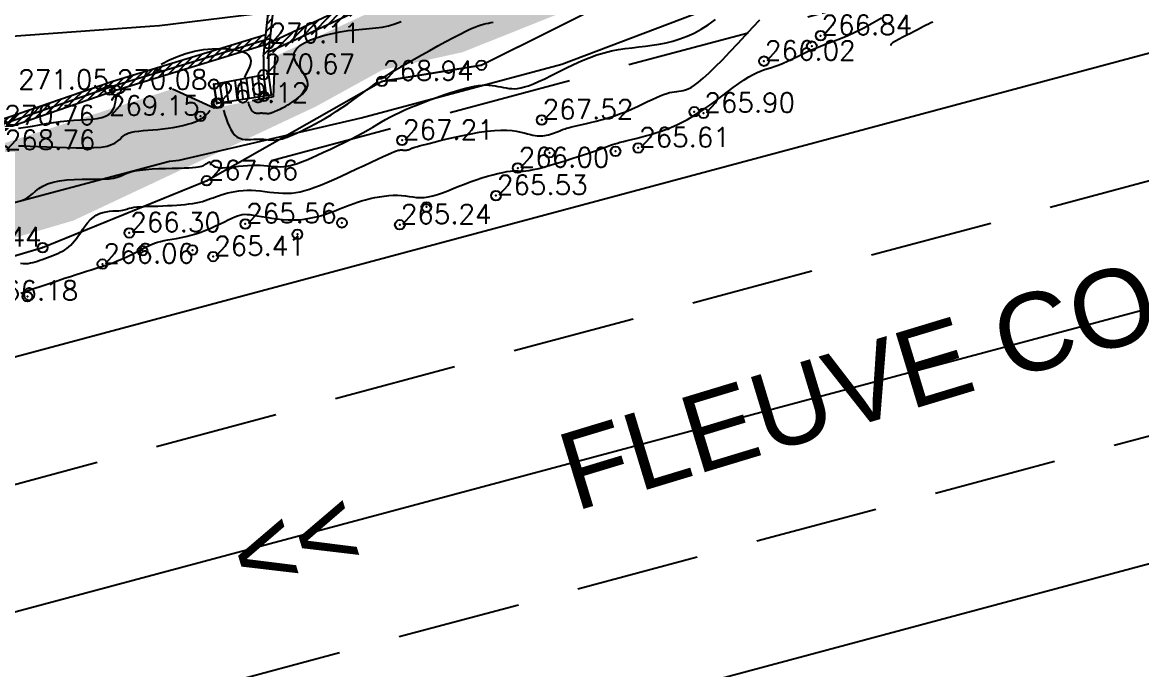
# Model space of a CAD drawing. Header units: millimetres. Extents: x 524954 to 526204, y 9523489 to 9524010.
# Drawn here: x 525711.5 to 525769.1, y 9523581.4 to 9523614.8 of the extents above; entities that cross this region are included whole.
import ezdxf
from ezdxf.enums import TextEntityAlignment as Align

# ---------------------------------------------------------------- set-up
doc = ezdxf.new("R2010")
doc.units = ezdxf.units.MM
doc.header["$PDMODE"] = 32
doc.header["$PDSIZE"] = 0.5
doc.linetypes.add('ACAD_ISO12W100', pattern=[21, 12, -3, 0, -3, 0, -3])
doc.linetypes.add('CACHE2', pattern=[4.7625, 3.175, -1.5875])
for name, color, linetype in [('Bord Fleuve', 4, 'ACAD_ISO12W100'), ('Caniveau', 5, 'CACHE2'), ('Cloture', 7, 'Continuous'), ('CN_01_00', 3, 'Continuous'), ('CN_02_00', 4, 'Continuous'), ('CN_05_00', 6, 'Continuous'), ('CN_10_00', 1, 'Continuous'), ('Haut_Talus', 30, 'Continuous'), ('Murs', 1, 'Continuous'), ('PLUME_4', 3, 'Continuous'), ('PLUME_6', 2, 'Continuous'), ('TopoAlt', 3, 'Continuous'), ('TOPOJIS', 7, 'Continuous'), ('Toponomie', 7, 'CACHE2')]:
    doc.layers.add(name, color=color, linetype=linetype)
doc.styles.add('Simplex 1.0', font='Simplex.shx', dxfattribs={"width": 0.99, "height": 1})
doc.styles.get("Standard").update_dxf_attribs({"font": 'arial.ttf'})
pattern_1 = [(45, (0, 0), (-0.1767766952966, 0.1767766952966), [])]

# ---------------------------------------------------------------- blocks, each defined once
blk = doc.blocks.new('TCPOINT M')
at = {"color": 0}
blk.add_point((0, 0), dxfattribs=at)
at = {"layer": 'TopoAlt', "style": 'Simplex 1.0', "width": 0.99}
blk.add_attdef('ALT', (0.15, 0.15), '', height=1, dxfattribs=at)

msp = doc.modelspace()

# ---------------------------------------------------------------- hatches: boundary and pattern name
at = {"layer": 'Bord Fleuve', "ltscale": 0.5}
h = msp.add_hatch(dxfattribs=at)
h.set_pattern_fill('ANSI33', color=256, scale=2, angle=330, style=0)
h.paths.add_polyline_path([(526101.715, 9523771.778), (526101.498, 9523728.689), (526067.042, 9523702.1), (526048.223, 9523678.528), (526031.816, 9523676.184), (526027.837, 9523671.249), (526016.46, 9523661.911), (526012.684, 9523655.259), (526010.342, 9523652.337), (526009.349, 9523649.826), (526002.836, 9523644.901), (526001.359, 9523638.704), (525998.552, 9523634.868), (525992.641, 9523630.59), (525971.373, 9523621.771), (525946.333, 9523622.282), (525936.503, 9523619.892), (525930.695, 9523617.923), (525919.699, 9523615.395), (525895.841, 9523612.948), (525885.599, 9523613.628), (525875.196, 9523613.421), (525867.372, 9523614.558), (525859.164, 9523613.749), (525850.68, 9523611.584), (525842.877, 9523609.413), (525834.137, 9523605.724), (525821.783, 9523602.11), (525815.903, 9523600.185), (525796.184, 9523594.113), (525774.026, 9523585.199), (525767.099, 9523581.761), (525763.989, 9523580.32), (525760.33, 9523578.539), (525748.039, 9523572.413), (525744.059, 9523571.766), (525739.195, 9523569.005), (525726.381, 9523563.785), (525719.788, 9523561.814), (525707.248, 9523554.536), (525700.147, 9523552.212), (525692.212, 9523549.16), (525674.921, 9523545.702), (525662.522, 9523542.332), (525644.942, 9523541.016), (525635.899, 9523540.053), (525621.612, 9523536.522), (525609.298, 9523533.789), (525593.484, 9523529.477), (525590.482, 9523529.837), (525587.338, 9523528.188), (525575.413, 9523524.864), (525573.541, 9523524.376), (525537.559, 9523507.804), (525536.053, 9523507.312), (525509.961, 9523500.658), (525472.702, 9523501.018), (525453.195, 9523495.13), (525425.264, 9523493.316), (525409.725, 9523500.229), (525383.624, 9523517.145), (525374.857, 9523528.592), (525397.503, 9523550.219), (525408.728, 9523544.096), (525423.511, 9523536.311), (525445.736, 9523537.578), (525453.966, 9523539.782), (525464.454, 9523546.087), (525473.153, 9523547.827), (525482.046, 9523548.599), (525491.438, 9523548.246), (525499.251, 9523546.152), (525510.455, 9523545.914), (525524.182, 9523548.573), (525533.752, 9523550.446), (525539.312, 9523550.42), (525543.959, 9523554.529), (525548.966, 9523556.567), (525556.157, 9523559.482), (525565.701, 9523562.659), (525575.687, 9523565.927), (525586.045, 9523569.089), (525592.726, 9523570.833), (525599.232, 9523573.013), (525615.849, 9523577.326), (525625.16, 9523582.583), (525628.685, 9523586.517), (525632.523, 9523586.625), (525648.079, 9523583.088), (525655.429, 9523583.638), (525665.347, 9523586.334), (525670.505, 9523587.365), (525674.974, 9523592.31), (525681.363, 9523595.427), (525690.374, 9523596.897), (525696.726, 9523596.667), (525703.112, 9523600.372), (525712.502, 9523603.181), (525720.951, 9523606.622), (525729.973, 9523611.744), (525735.094, 9523612.577), (525741.896, 9523615.967), (525746.088, 9523618.007), (525749.05, 9523619.379), (525756.94, 9523623.296), (525766.831, 9523627.898), (525804.249, 9523638.101), (525817.576, 9523642.025), (525828.432, 9523644.919), (525839.805, 9523649.896), (525846.166, 9523651.166), (525855.839, 9523655.822), (525867.776, 9523655.711), (525877.503, 9523655.632), (525886.144, 9523654.198), (525894.786, 9523653.829), (525911.157, 9523655.506), (525918.652, 9523656.801), (525925.004, 9523658.249), (525933.183, 9523660.832), (525939.613, 9523663.374), (525944.509, 9523665.893), (525950.393, 9523669.022), (525957.623, 9523672.73), (525962.986, 9523676.276), (525970.165, 9523679.965), (525973.599, 9523682.924), (525976.261, 9523684.646), (525980.145, 9523686.246), (525987.591, 9523689.162), (525991.967, 9523692.966), (525998.543, 9523697.851), (526003.542, 9523703.73), (526012.581, 9523711.677), (526026.66, 9523716.709), (526030.85, 9523726.011), (526046.387, 9523740.613), (526052.355, 9523745.599), (526061.927, 9523759.011), (526073.275, 9523760.379), (526077.818, 9523761.95), (526083.981, 9523762.217)])
h.paths.add_polyline_path([(525512.661, 9523516.101), (525534.357, 9523523.257), (525535.319, 9523520.342), (525513.623, 9523513.186)], flags=24)
h.paths.add_polyline_path([(525743.331, 9523593.045), (525764.315, 9523602.078), (525765.529, 9523599.259), (525744.545, 9523590.226)], flags=24)
h.paths.add_polyline_path([(525983.194, 9523662.071), (526001.508, 9523675.73), (526003.343, 9523673.269), (525985.029, 9523659.611)], flags=24)
at = {"layer": 'Haut_Talus'}
h = msp.add_hatch(dxfattribs=at)
h.set_pattern_fill('G_CERCLE_10', color=256, scale=4, angle=285, style=0)
h.set_pattern_definition([(285, (0.414, -1.5455), (4.8989794856, -2.8284271247), [0.8, -3.2]), (15, (1.5455, 0.414), (2.8284271247, 4.8989794856), [0.8, -3.2]), (330, (1.2146, -2.9874), (3.8637055252, 1.0352800256), [0.5656854248, -5.091168824]), (330, (3.1945, 0.4419), (3.8637055252, 1.0352800256), [0.5656854248, -5.091168824]), (60, (0.5934, -0.6692), (-1.0352800256, 3.8637055252), [0.5656854248, -5.091168824]), (60, (4.0227, -2.649), (-1.0352800256, 3.8637055252), [0.5656854248, -5.091168824]), (348.4349488, (2.3182, 0.6212), (3.86370330557, 1.03527617886), [0.8944271908, -8.04984472]), (348.4349488, (1.7045, -3.2703), (3.86370330557, 1.03527617886), [0.8944271908, -8.04984752]), (78.4349488, (0.4141, -1.5455), (-1.03527617886, 3.86370330557), [0.8944271908, -8.04984752]), (78.4349488, (4.3056, -2.1592), (-1.03527617886, 3.86370330557), [0.8944271908, -8.04984752]), (131.5650512, (0.4141, -1.5455), (-1.03527618196, 3.86370330474), [0.8944271908, -8.04984472]), (131.5650512, (1.2146, -2.9874), (-1.03527618196, 3.86370330474), [0.8944271908, -8.04984472]), (221.5650512, (1.5455, 0.4141), (-3.86370330474, -1.03527618196), [0.8944271908, -8.04984472]), (221.5650512, (4.0227, -2.6491), (-3.86370330474, -1.03527618196), [0.8944271908, -8.04984472])])
h.paths.add_polyline_path([(525724.449, 9523613.021), (525724.376, 9523610.952), (525721.327, 9523610.371), (525719.185, 9523611.349), (525693.313, 9523603.008), (525675.58, 9523595.701), (525662.784, 9523590.142), (525659.042, 9523588.283), (525658.935, 9523586.351), (525654.31, 9523585.867), (525647.159, 9523586.941), (525644.577, 9523589.035), (525642.642, 9523587.156), (525643.556, 9523584.955), (525648.234, 9523583.237), (525656.394, 9523584.117), (525666.817, 9523586.91), (525670.396, 9523587.583), (525674.737, 9523592.836), (525681.442, 9523595.896), (525691.068, 9523597.379), (525696.591, 9523597.054), (525706.217, 9523602.266), (525714.086, 9523604.573), (525726.586, 9523610.455), (525729.999, 9523612.337), (525734.118, 9523613.246), (525739.865, 9523615.541), (525749.069, 9523620.146), (525757.023, 9523623.833), (525757.47, 9523626.751), (525754.212, 9523626.843)])
at = {"layer": 'Murs'}
h = msp.add_hatch(dxfattribs=at)
h.set_pattern_fill('_U', color=256, scale=0.25, angle=45, style=0, pattern_type=0)
h.set_pattern_definition(pattern_1)
h.paths.add_polyline_path([(525723.872, 9523613.023), (525724.653, 9523620.188), (525726.626, 9523629.678), (525727.044, 9523633.932), (525727.293, 9523633.908), (525726.874, 9523629.64), (525724.9, 9523620.149), (525724.12, 9523612.996)])
h = msp.add_hatch(dxfattribs=at)
h.set_pattern_fill('_U', color=256, scale=0.25, angle=45, style=0, pattern_type=0)
h.set_pattern_definition(pattern_1)
h.paths.add_polyline_path([(525753.93, 9523627.61), (525724.132, 9523613.686), (525724.344, 9523613.233), (525754.142, 9523627.157)])
h = msp.add_hatch(dxfattribs=at)
h.set_pattern_fill('_U', color=256, scale=0.25, angle=45, style=0, pattern_type=0)
h.set_pattern_definition(pattern_1)
edge = h.paths.add_edge_path()
edge.add_line((525685.949, 9523600.795), (525688.173, 9523601.655))
edge.add_arc((525689.993, 9523604.439), 3.327, 236.81316, 345.56779)
edge.add_line((525693.215, 9523603.609), (525716.198, 9523611.524))
edge.add_line((525716.198, 9523611.524), (525724.059, 9523613.925))
edge.add_line((525724.059, 9523613.925), (525723.986, 9523614.164))
edge.add_line((525723.986, 9523614.164), (525716.121, 9523611.762))
edge.add_line((525716.121, 9523611.762), (525693.003, 9523603.801))
edge.add_arc((525689.993, 9523604.439), 3.077, 234.45821, 348.03848, ccw=False)
edge.add_line((525688.205, 9523601.935), (525685.859, 9523601.028))
edge.add_line((525685.859, 9523601.028), (525685.949, 9523600.795))
h = msp.add_hatch(dxfattribs=at)
h.set_pattern_fill('_U', color=256, scale=0.25, angle=45, style=0, pattern_type=0)
h.set_pattern_definition(pattern_1)
edge = h.paths.add_edge_path()
edge.add_line((525686.04, 9523600.562), (525688.146, 9523601.376))
edge.add_arc((525689.993, 9523604.439), 3.577, 238.89583, 343.38493)
edge.add_line((525693.421, 9523603.416), (525716.275, 9523611.286))
edge.add_line((525716.275, 9523611.286), (525724.132, 9523613.686))
edge.add_line((525724.132, 9523613.686), (525724.059, 9523613.925))
edge.add_line((525724.059, 9523613.925), (525716.198, 9523611.524))
edge.add_line((525716.198, 9523611.524), (525693.215, 9523603.609))
edge.add_arc((525689.993, 9523604.439), 3.327, 236.81316, 345.56779, ccw=False)
edge.add_line((525688.173, 9523601.655), (525685.949, 9523600.795))
edge.add_line((525685.949, 9523600.795), (525686.04, 9523600.562))

# ---------------------------------------------------------------- linework, layer by layer
at = {"layer": 'Bord Fleuve', "ltscale": 0.35, "flags": 128}
msp.add_lwpolyline([(525394.064, 9523546.741, 0.1, 0.1, 0), (525403.511, 9523541.057, 0.1, 0.1, 0), (525423.511, 9523536.311, 0.1, 0.1, 0), (525445.736, 9523537.578, 0.1, 0.1, 0), (525453.966, 9523539.782, 0.1, 0.1, 0), (525464.454, 9523546.087, 0.1, 0.1, 0), (525473.153, 9523547.827, 0.1, 0.1, 0), (525482.046, 9523548.599, 0.1, 0.1, 0), (525491.438, 9523548.246, 0.1, 0.1, 0), (525499.251, 9523546.152, 0.1, 0.1, 0), (525510.455, 9523545.914, 0.1, 0.1, 0), (525524.182, 9523548.573, 0.1, 0.1, 0), (525533.752, 9523550.446, 0.1, 0.1, 0), (525539.312, 9523550.42, 0.1, 0.1, 0), (525543.959, 9523554.529, 0.1, 0.1, 0), (525548.966, 9523556.567, 0.1, 0.1, 0), (525556.157, 9523559.482, 0.1, 0.1, 0), (525565.701, 9523562.659, 0.1, 0.1, 0), (525575.687, 9523565.927, 0.1, 0.1, 0), (525586.045, 9523569.089, 0.1, 0.1, 0), (525592.726, 9523570.833, 0.1, 0.1, 0), (525599.232, 9523573.013, 0.1, 0.1, 0), (525615.849, 9523577.326, 0.1, 0.1, 0), (525625.16, 9523582.583, 0.1, 0.1, 0), (525628.685, 9523586.517, 0.1, 0.1, 0), (525632.523, 9523586.625, 0.1, 0.1, 0), (525648.079, 9523583.088, 0.1, 0.1, 0), (525655.429, 9523583.638, 0.1, 0.1, 0), (525665.347, 9523586.334, 0.1, 0.1, 0), (525670.505, 9523587.365, 0.1, 0.1, 0), (525674.974, 9523592.31, 0.1, 0.1, 0), (525674.974, 9523592.31, 0.1, 0.1, 0), (525681.363, 9523595.427, 0.1, 0.1, 0), (525681.363, 9523595.427, 0.1, 0.1, 0), (525690.374, 9523596.897, 0.1, 0.1, 0), (525696.726, 9523596.667, 0.1, 0.1, 0), (525703.112, 9523600.372, 0.1, 0.1, 0), (525712.502, 9523603.181, 0.1, 0.1, 0), (525712.502, 9523603.181, 0.1, 0.1, 0), (525720.951, 9523606.622, 0.1, 0.1, 0), (525729.973, 9523611.744, 0.1, 0.1, 0), (525735.094, 9523612.577, 0.1, 0.1, 0), (525741.896, 9523615.967, 0.1, 0.1, 0), (525746.088, 9523618.007, 0.1, 0.1, 0), (525749.05, 9523619.379, 0.1, 0.1, 0), (525756.94, 9523623.296, 0.1, 0.1, 0), (525766.831, 9523627.898, 0.1, 0.1, 0), (525804.249, 9523638.101, 0.1, 0.1, 0), (525817.576, 9523642.025, 0.1, 0.1, 0), (525828.432, 9523644.919, 0.1, 0.1, 0), (525839.805, 9523649.896, 0.1, 0.1, 0), (525846.166, 9523651.166, 0.1, 0.1, 0), (525855.839, 9523655.822, 0.1, 0.1, 0), (525867.776, 9523655.711, 0.1, 0.1, 0), (525877.503, 9523655.632, 0.1, 0.1, 0), (525886.144, 9523654.198, 0.1, 0.1, 0), (525894.786, 9523653.829, 0.1, 0.1, 0), (525911.157, 9523655.506, 0.1, 0.1, 0), (525918.652, 9523656.801, 0.1, 0.1, 0), (525925.004, 9523658.249, 0.1, 0.1, 0), (525933.183, 9523660.832, 0.1, 0.1, 0), (525939.613, 9523663.374, 0.1, 0.1, 0), (525944.509, 9523665.893, 0.1, 0.1, 0), (525950.393, 9523669.022, 0.1, 0.1, 0), (525957.623, 9523672.73, 0.1, 0.1, 0), (525962.986, 9523676.276, 0.1, 0.1, 0), (525970.165, 9523679.965, 0.1, 0.1, 0), (525970.165, 9523679.965, 0.1, 0.1, 0), (525973.599, 9523682.924, 0.1, 0.1, 0), (525976.261, 9523684.646, 0.1, 0.1, 0), (525980.145, 9523686.246, 0.1, 0.1, 0), (525987.591, 9523689.162, 0.1, 0.1, 0), (525991.967, 9523692.966, 0.1, 0.1, 0), (525998.543, 9523697.851, 0.1, 0.1, 0), (526003.542, 9523703.73, 0.1, 0.1, 0), (526012.581, 9523711.677, 0.1, 0.1, 0), (526026.66, 9523716.709, 0.1, 0.1, 0), (526030.85, 9523726.011, 0.1, 0.1, 0), (526046.387, 9523740.613, 0.1, 0.1, 0), (526052.355, 9523745.599, 0.1, 0.1, 0), (526061.927, 9523759.011, 0.1, 0.1, 0), (526073.275, 9523760.379, 0.1, 0.1, 0), (526077.818, 9523761.95, 0.1, 0.1, 0), (526083.981, 9523762.217, 0.1, 0.1, 0), (526101.715, 9523771.778, 0, 0, 0)], format="xyseb", dxfattribs=at)
at = {"layer": 'Caniveau', "flags": 128}
msp.add_lwpolyline([(525724.449, 9523613.021), (525724.376, 9523610.952), (525721.327, 9523610.371), (525719.185, 9523611.349)], dxfattribs=at)
at = {"layer": 'Cloture'}
for p, q in [((525721.318, 9523611.6), (525723.872, 9523612.089)), ((525723.872, 9523612.089), (525724.006, 9523610.992)), ((525721.465, 9523610.612), (525721.318, 9523611.6))]:
    msp.add_line(p, q, dxfattribs=at)
at = {"layer": 'Cloture', "flags": 128}
for points in [[(525735.295, 9523642.406), (525754.453, 9523639.598), (525754.401, 9523637.66), (525754.284, 9523633.011), (525753.994, 9523627.64), (525724.132, 9523613.686)], [(525735.331, 9523642.653), (525754.708, 9523639.813), (525754.651, 9523637.654), (525754.534, 9523633), (525754.198, 9523627.183), (525724.148, 9523613.254)], [(525723.872, 9523613.023), (525724.653, 9523620.188), (525725.64, 9523624.933)], [(525724.12, 9523612.996), (525724.9, 9523620.149), (525725.884, 9523624.882)], [(525724.133, 9523613.139), (525724.133, 9523612.089), (525724.263, 9523611.03), (525721.465, 9523610.612)], [(525723.872, 9523613.023), (525723.872, 9523612.089)], [(525721.912, 9523611.688), (525722.059, 9523610.7)], [(525722.402, 9523611.807), (525722.518, 9523610.809)], [(525722.691, 9523611.863), (525722.815, 9523610.846)], [(525722.986, 9523611.919), (525723.113, 9523610.882)], [(525723.281, 9523611.976), (525723.411, 9523610.919)], [(525723.574, 9523612.052), (525723.709, 9523610.955)], [(525723.872, 9523612.089), (525724.006, 9523610.992)], [(525721.318, 9523611.6), (525721.465, 9523610.612)], [(525721.615, 9523611.644), (525721.762, 9523610.656)]]:
    msp.add_lwpolyline(points, dxfattribs=at)
for points in [[(525685.859, 9523601.028), (525688.205, 9523601.935, 0.540587), (525693.003, 9523603.801), (525716.121, 9523611.762), (525723.986, 9523614.164)], [(525685.949, 9523600.795), (525688.173, 9523601.655, 0.51368), (525693.215, 9523603.609), (525716.198, 9523611.524), (525724.059, 9523613.925)], [(525686.04, 9523600.562), (525688.146, 9523601.376, 0.490377), (525693.421, 9523603.416), (525716.275, 9523611.286), (525724.132, 9523613.686)]]:
    msp.add_lwpolyline(points, format="xyb", dxfattribs=at)
at = {"layer": 'CN_01_00', "flags": 128}
for points, elevation in [([(525711.363, 9523602.378), (525711.507, 9523602.362), (525711.641, 9523602.36), (525711.767, 9523602.369), (525711.888, 9523602.389), (525712.005, 9523602.417), (525712.122, 9523602.451), (525712.24, 9523602.49), (525712.361, 9523602.532), (525712.488, 9523602.576), (525712.62, 9523602.622), (525712.754, 9523602.67), (525712.89, 9523602.719), (525713.025, 9523602.77), (525713.157, 9523602.824), (525713.286, 9523602.88), (525713.41, 9523602.938), (525713.527, 9523603), (525713.639, 9523603.066), (525713.745, 9523603.138), (525713.849, 9523603.218), (525713.95, 9523603.309), (525714.05, 9523603.411), (525714.15, 9523603.527), (525714.251, 9523603.658), (525714.355, 9523603.806), (525714.463, 9523603.965), (525714.576, 9523604.13), (525714.695, 9523604.295), (525714.821, 9523604.455), (525714.956, 9523604.604), (525715.101, 9523604.736), (525715.257, 9523604.846), (525715.425, 9523604.93), (525715.6, 9523604.989), (525715.777, 9523605.03), (525715.953, 9523605.055), (525716.121, 9523605.069), (525716.278, 9523605.077), (525716.419, 9523605.082), (525716.538, 9523605.089), (525716.633, 9523605.102), (525716.71, 9523605.12), (525716.775, 9523605.141), (525716.837, 9523605.164), (525716.902, 9523605.189), (525716.979, 9523605.214), (525717.075, 9523605.237), (525717.197, 9523605.257), (525717.35, 9523605.274), (525717.532, 9523605.287), (525717.738, 9523605.298), (525717.961, 9523605.308), (525718.198, 9523605.316), (525718.443, 9523605.324), (525718.691, 9523605.332), (525718.936, 9523605.342), (525719.174, 9523605.354), (525719.405, 9523605.369), (525719.626, 9523605.386), (525719.838, 9523605.406), (525720.039, 9523605.429), (525720.23, 9523605.456), (525720.409, 9523605.487), (525720.575, 9523605.523), (525720.729, 9523605.563), (525720.873, 9523605.607), (525721.01, 9523605.653), (525721.143, 9523605.703), (525721.276, 9523605.753), (525721.411, 9523605.804), (525721.552, 9523605.855), (525721.703, 9523605.906), (525721.864, 9523605.954), (525722.037, 9523605.999), (525722.22, 9523606.04), (525722.412, 9523606.075), (525722.612, 9523606.104), (525722.821, 9523606.124), (525723.036, 9523606.134), (525723.256, 9523606.133), (525723.482, 9523606.121), (525723.711, 9523606.1), (525723.942, 9523606.074), (525724.175, 9523606.045), (525724.407, 9523606.018), (525724.638, 9523605.995), (525724.867, 9523605.98), (525725.091, 9523605.977), (525725.312, 9523605.987), (525725.533, 9523606.013), (525725.758, 9523606.055), (525725.994, 9523606.115), (525726.244, 9523606.192), (525726.514, 9523606.289), (525726.81, 9523606.404), (525727.135, 9523606.541), (525727.492, 9523606.697), (525727.873, 9523606.869), (525728.267, 9523607.049), (525728.662, 9523607.233), (525729.048, 9523607.413), (525729.412, 9523607.583), (525729.745, 9523607.739), (525730.035, 9523607.872), (525730.273, 9523607.979), (525730.464, 9523608.062), (525730.613, 9523608.123), (525730.727, 9523608.166), (525730.814, 9523608.193), (525730.878, 9523608.208), (525730.926, 9523608.215), (525730.966, 9523608.216), (525731.002, 9523608.214), (525731.036, 9523608.21), (525731.069, 9523608.205), (525731.101, 9523608.2), (525731.134, 9523608.197), (525731.167, 9523608.195), (525731.202, 9523608.196), (525731.239, 9523608.201), (525731.279, 9523608.21), (525731.322, 9523608.222), (525731.367, 9523608.238), (525731.413, 9523608.256), (525731.462, 9523608.276), (525731.512, 9523608.296), (525731.563, 9523608.316), (525731.614, 9523608.336), (525731.668, 9523608.355), (525731.729, 9523608.374), (525731.804, 9523608.396), (525731.902, 9523608.422), (525732.029, 9523608.455), (525732.193, 9523608.496), (525732.4, 9523608.548), (525732.658, 9523608.612), (525732.971, 9523608.69), (525733.329, 9523608.776), (525733.721, 9523608.868), (525734.135, 9523608.959), (525734.557, 9523609.044), (525734.977, 9523609.119), (525735.381, 9523609.179), (525735.757, 9523609.219), (525736.096, 9523609.235), (525736.398, 9523609.231), (525736.666, 9523609.21), (525736.904, 9523609.176), (525737.114, 9523609.135), (525737.3, 9523609.09), (525737.465, 9523609.045), (525737.611, 9523609.006), (525737.742, 9523608.974), (525737.861, 9523608.951), (525737.969, 9523608.937), (525738.07, 9523608.93), (525738.166, 9523608.93), (525738.258, 9523608.938), (525738.351, 9523608.952), (525738.446, 9523608.972), (525738.544, 9523608.998), (525738.645, 9523609.028), (525738.747, 9523609.062), (525738.848, 9523609.097), (525738.946, 9523609.133), (525739.039, 9523609.168), (525739.124, 9523609.202), (525739.201, 9523609.232), (525739.269, 9523609.259), (525739.332, 9523609.282), (525739.397, 9523609.304), (525739.471, 9523609.327), (525739.559, 9523609.352), (525739.669, 9523609.38), (525739.806, 9523609.413), (525739.977, 9523609.453), (525740.187, 9523609.501), (525740.43, 9523609.557), (525740.701, 9523609.622), (525740.994, 9523609.696), (525741.301, 9523609.778), (525741.618, 9523609.87), (525741.936, 9523609.971), (525742.251, 9523610.081), (525742.556, 9523610.2), (525742.849, 9523610.325), (525743.13, 9523610.453), (525743.396, 9523610.579), (525743.647, 9523610.701), (525743.881, 9523610.814), (525744.098, 9523610.916), (525744.295, 9523611.002), (525744.472, 9523611.071), (525744.631, 9523611.123), (525744.776, 9523611.162), (525744.908, 9523611.191), (525745.03, 9523611.212), (525745.145, 9523611.228), (525745.257, 9523611.242), (525745.367, 9523611.257), (525745.478, 9523611.276), (525745.597, 9523611.306), (525745.729, 9523611.356), (525745.88, 9523611.432), (525746.056, 9523611.543), (525746.263, 9523611.697), (525746.507, 9523611.901), (525746.794, 9523612.163), (525747.126, 9523612.487), (525747.495, 9523612.861), (525747.886, 9523613.268), (525748.287, 9523613.692), (525748.686, 9523614.118), (525749.069, 9523614.528), (525749.423, 9523614.907)], 267), ([(525721.813, 9523610.259), (525721.827, 9523610.215), (525721.886, 9523610.028), (525721.951, 9523609.831), (525722.023, 9523609.633), (525722.102, 9523609.439), (525722.191, 9523609.259), (525722.29, 9523609.101), (525722.399, 9523608.971), (525722.521, 9523608.875), (525722.651, 9523608.811), (525722.789, 9523608.773), (525722.932, 9523608.755), (525723.078, 9523608.751), (525723.224, 9523608.757), (525723.368, 9523608.766), (525723.507, 9523608.773), (525723.641, 9523608.774), (525723.767, 9523608.77), (525723.889, 9523608.761), (525724.005, 9523608.751), (525724.117, 9523608.74), (525724.224, 9523608.73), (525724.328, 9523608.724), (525724.43, 9523608.722), (525724.529, 9523608.727), (525724.63, 9523608.739), (525724.734, 9523608.76), (525724.844, 9523608.788), (525724.964, 9523608.827), (525725.097, 9523608.876), (525725.246, 9523608.935), (525725.413, 9523609.006), (525725.6, 9523609.09), (525725.808, 9523609.186), (525726.032, 9523609.295), (525726.273, 9523609.416), (525726.527, 9523609.549), (525726.793, 9523609.695), (525727.068, 9523609.854), (525727.351, 9523610.025), (525727.638, 9523610.208), (525727.926, 9523610.399), (525728.209, 9523610.592), (525728.481, 9523610.783), (525728.736, 9523610.966), (525728.969, 9523611.136), (525729.175, 9523611.289), (525729.347, 9523611.419), (525729.483, 9523611.522), (525729.585, 9523611.601), (525729.658, 9523611.659), (525729.707, 9523611.7), (525729.735, 9523611.727), (525729.748, 9523611.745), (525729.75, 9523611.756), (525729.746, 9523611.764), (525729.74, 9523611.772), (525729.734, 9523611.781), (525729.727, 9523611.79), (525729.722, 9523611.8), (525729.718, 9523611.81), (525729.716, 9523611.82), (525729.718, 9523611.829), (525729.724, 9523611.839), (525729.734, 9523611.848), (525729.748, 9523611.856), (525729.765, 9523611.864), (525729.785, 9523611.872), (525729.806, 9523611.878), (525729.829, 9523611.884), (525729.852, 9523611.888), (525729.874, 9523611.892), (525729.896, 9523611.894), (525729.916, 9523611.896), (525729.937, 9523611.898), (525729.957, 9523611.901), (525729.978, 9523611.906), (525729.999, 9523611.912), (525730.021, 9523611.922), (525730.045, 9523611.935), (525730.072, 9523611.952), (525730.108, 9523611.977), (525730.161, 9523612.014), (525730.239, 9523612.066), (525730.349, 9523612.137), (525730.5, 9523612.23), (525730.698, 9523612.35), (525730.951, 9523612.499), (525731.264, 9523612.681), (525731.626, 9523612.887), (525732.021, 9523613.11), (525732.436, 9523613.342), (525732.855, 9523613.573), (525733.264, 9523613.795), (525733.649, 9523614.001), (525733.994, 9523614.18), (525734.289, 9523614.328), (525734.538, 9523614.446), (525734.747, 9523614.538), (525734.923, 9523614.608), (525735.074, 9523614.66), (525735.207, 9523614.698), (525735.33, 9523614.726), (525735.448, 9523614.749), (525735.569, 9523614.77), (525735.694, 9523614.791)], 269), ([(525711.265, 9523608.421), (525711.533, 9523608.419), (525711.866, 9523608.41), (525712.268, 9523608.393), (525712.725, 9523608.371), (525713.217, 9523608.349), (525713.725, 9523608.329), (525714.229, 9523608.317), (525714.709, 9523608.315), (525715.147, 9523608.329), (525715.522, 9523608.361), (525715.82, 9523608.414), (525716.051, 9523608.485), (525716.227, 9523608.569), (525716.362, 9523608.661), (525716.471, 9523608.757), (525716.567, 9523608.85), (525716.663, 9523608.937), (525716.774, 9523609.012), (525716.911, 9523609.072), (525717.073, 9523609.119), (525717.258, 9523609.155), (525717.463, 9523609.182), (525717.686, 9523609.205), (525717.923, 9523609.225), (525718.172, 9523609.246), (525718.431, 9523609.27), (525718.695, 9523609.299), (525718.962, 9523609.335), (525719.226, 9523609.376), (525719.483, 9523609.423), (525719.73, 9523609.475), (525719.961, 9523609.532), (525720.172, 9523609.594), (525720.358, 9523609.661), (525720.517, 9523609.732), (525720.651, 9523609.807), (525720.763, 9523609.883), (525720.857, 9523609.961), (525720.936, 9523610.037), (525721.003, 9523610.111), (525721.062, 9523610.182), (525721.116, 9523610.248), (525721.123, 9523610.256)], 269)]:
    msp.add_lwpolyline(points, dxfattribs=dict(at, elevation=elevation))
at = {"layer": 'CN_02_00', "flags": 128}
for points, elevation in [([(525711.391, 9523600.841), (525711.618, 9523600.921), (525711.854, 9523601.003), (525712.107, 9523601.091), (525712.385, 9523601.185), (525712.681, 9523601.286), (525712.991, 9523601.39), (525713.308, 9523601.495), (525713.625, 9523601.599), (525713.936, 9523601.701), (525714.234, 9523601.797), (525714.513, 9523601.886), (525714.768, 9523601.967), (525715.001, 9523602.039), (525715.213, 9523602.105), (525715.407, 9523602.166), (525715.586, 9523602.223), (525715.753, 9523602.277), (525715.91, 9523602.33), (525716.059, 9523602.383), (525716.203, 9523602.438), (525716.342, 9523602.493), (525716.475, 9523602.549), (525716.602, 9523602.604), (525716.722, 9523602.657), (525716.836, 9523602.709), (525716.941, 9523602.759), (525717.039, 9523602.805), (525717.128, 9523602.847), (525717.21, 9523602.887), (525717.288, 9523602.925), (525717.361, 9523602.961), (525717.433, 9523602.998), (525717.504, 9523603.036), (525717.577, 9523603.075), (525717.653, 9523603.117), (525717.734, 9523603.163), (525717.821, 9523603.212), (525717.917, 9523603.263), (525718.022, 9523603.314), (525718.139, 9523603.365), (525718.27, 9523603.414), (525718.416, 9523603.461), (525718.579, 9523603.504), (525718.76, 9523603.543), (525718.958, 9523603.58), (525719.171, 9523603.617), (525719.397, 9523603.657), (525719.633, 9523603.702), (525719.878, 9523603.754), (525720.131, 9523603.817), (525720.388, 9523603.892), (525720.647, 9523603.98), (525720.906, 9523604.08), (525721.16, 9523604.187), (525721.407, 9523604.298), (525721.642, 9523604.407), (525721.862, 9523604.513), (525722.063, 9523604.61), (525722.241, 9523604.694), (525722.396, 9523604.764), (525722.531, 9523604.818), (525722.655, 9523604.857), (525722.774, 9523604.883), (525722.896, 9523604.895), (525723.027, 9523604.894), (525723.175, 9523604.882), (525723.346, 9523604.858), (525723.546, 9523604.825), (525723.773, 9523604.785), (525724.021, 9523604.741), (525724.286, 9523604.698), (525724.564, 9523604.659), (525724.848, 9523604.628), (525725.136, 9523604.608), (525725.422, 9523604.604), (525725.702, 9523604.617), (525725.975, 9523604.646), (525726.239, 9523604.689), (525726.495, 9523604.743), (525726.74, 9523604.806), (525726.975, 9523604.875), (525727.198, 9523604.949), (525727.408, 9523605.024), (525727.605, 9523605.099), (525727.793, 9523605.173), (525727.974, 9523605.246), (525728.152, 9523605.317), (525728.332, 9523605.386), (525728.516, 9523605.454), (525728.709, 9523605.52), (525728.913, 9523605.584), (525729.132, 9523605.645), (525729.362, 9523605.702), (525729.6, 9523605.754), (525729.843, 9523605.799), (525730.086, 9523605.835), (525730.325, 9523605.861), (525730.557, 9523605.876), (525730.778, 9523605.877), (525730.986, 9523605.865), (525731.182, 9523605.843), (525731.372, 9523605.816), (525731.559, 9523605.79), (525731.746, 9523605.769), (525731.939, 9523605.759), (525732.14, 9523605.765), (525732.354, 9523605.792), (525732.585, 9523605.843), (525732.83, 9523605.916), (525733.088, 9523606.006), (525733.358, 9523606.11), (525733.637, 9523606.222), (525733.924, 9523606.339), (525734.217, 9523606.457), (525734.515, 9523606.57), (525734.814, 9523606.677), (525735.112, 9523606.774), (525735.402, 9523606.861), (525735.681, 9523606.938), (525735.944, 9523607.003), (525736.186, 9523607.056), (525736.402, 9523607.096), (525736.589, 9523607.121), (525736.743, 9523607.133), (525736.874, 9523607.135), (525736.991, 9523607.131), (525737.107, 9523607.127), (525737.233, 9523607.127), (525737.378, 9523607.136), (525737.555, 9523607.159), (525737.774, 9523607.201), (525738.042, 9523607.264), (525738.351, 9523607.346), (525738.688, 9523607.442), (525739.041, 9523607.546), (525739.397, 9523607.656), (525739.742, 9523607.765), (525740.066, 9523607.869), (525740.354, 9523607.964), (525740.598, 9523608.045), (525740.801, 9523608.114), (525740.968, 9523608.172), (525741.106, 9523608.221), (525741.22, 9523608.263), (525741.318, 9523608.299), (525741.404, 9523608.332), (525741.485, 9523608.363), (525741.566, 9523608.394), (525741.651, 9523608.425), (525741.743, 9523608.458), (525741.845, 9523608.492), (525741.959, 9523608.527), (525742.089, 9523608.565), (525742.237, 9523608.606), (525742.406, 9523608.65), (525742.599, 9523608.698), (525742.812, 9523608.75), (525743.043, 9523608.807), (525743.289, 9523608.87), (525743.545, 9523608.938), (525743.809, 9523609.013), (525744.078, 9523609.095), (525744.347, 9523609.185), (525744.615, 9523609.283), (525744.882, 9523609.391), (525745.149, 9523609.51), (525745.419, 9523609.641), (525745.692, 9523609.786), (525745.97, 9523609.945), (525746.254, 9523610.121), (525746.546, 9523610.314), (525746.847, 9523610.525), (525747.153, 9523610.748), (525747.459, 9523610.977), (525747.763, 9523611.205), (525748.058, 9523611.426), (525748.343, 9523611.633), (525748.611, 9523611.819), (525748.86, 9523611.978), (525749.086, 9523612.105), (525749.292, 9523612.206), (525749.485, 9523612.285), (525749.669, 9523612.35), (525749.848, 9523612.407), (525750.029, 9523612.463), (525750.215, 9523612.523), (525750.413, 9523612.596), (525750.625, 9523612.684), (525750.854, 9523612.787), (525751.098, 9523612.903), (525751.357, 9523613.027), (525751.631, 9523613.158), (525751.919, 9523613.293), (525752.222, 9523613.428), (525752.538, 9523613.56), (525752.869, 9523613.689), (525753.214, 9523613.82), (525753.576, 9523613.959), (525753.955, 9523614.114), (525754.354, 9523614.291), (525754.773, 9523614.497), (525755.214, 9523614.738), (525755.678, 9523615.023)], 266), ([(525711.414, 9523605.614), (525711.56, 9523605.66), (525711.698, 9523605.736), (525711.834, 9523605.839), (525711.977, 9523605.959), (525712.133, 9523606.09), (525712.31, 9523606.223), (525712.516, 9523606.35), (525712.757, 9523606.464), (525713.043, 9523606.557), (525713.375, 9523606.622), (525713.745, 9523606.665), (525714.136, 9523606.689), (525714.536, 9523606.7), (525714.93, 9523606.705), (525715.302, 9523606.708), (525715.641, 9523606.715), (525715.93, 9523606.732), (525716.16, 9523606.763), (525716.342, 9523606.805), (525716.491, 9523606.857), (525716.621, 9523606.914), (525716.747, 9523606.974), (525716.884, 9523607.033), (525717.048, 9523607.088), (525717.253, 9523607.137), (525717.509, 9523607.177), (525717.809, 9523607.207), (525718.138, 9523607.231), (525718.485, 9523607.249), (525718.836, 9523607.262), (525719.179, 9523607.272), (525719.499, 9523607.281), (525719.785, 9523607.289), (525720.026, 9523607.298), (525720.224, 9523607.309), (525720.386, 9523607.321), (525720.515, 9523607.336), (525720.618, 9523607.354), (525720.7, 9523607.374), (525720.766, 9523607.398), (525720.821, 9523607.425), (525720.871, 9523607.456), (525720.915, 9523607.489), (525720.955, 9523607.521), (525720.991, 9523607.55), (525721.024, 9523607.573), (525721.055, 9523607.587), (525721.083, 9523607.591), (525721.109, 9523607.582), (525721.134, 9523607.559), (525721.162, 9523607.524), (525721.197, 9523607.481), (525721.243, 9523607.435), (525721.303, 9523607.39), (525721.381, 9523607.349), (525721.482, 9523607.317), (525721.61, 9523607.297), (525721.766, 9523607.293), (525721.947, 9523607.302), (525722.149, 9523607.32), (525722.365, 9523607.345), (525722.591, 9523607.372), (525722.821, 9523607.397), (525723.051, 9523607.418), (525723.276, 9523607.431), (525723.49, 9523607.433), (525723.694, 9523607.426), (525723.889, 9523607.412), (525724.076, 9523607.395), (525724.256, 9523607.378), (525724.429, 9523607.363), (525724.597, 9523607.352), (525724.761, 9523607.35), (525724.921, 9523607.357), (525725.082, 9523607.377), (525725.25, 9523607.409), (525725.428, 9523607.456), (525725.621, 9523607.518), (525725.835, 9523607.596), (525726.074, 9523607.692), (525726.343, 9523607.807), (525726.644, 9523607.941), (525726.971, 9523608.09), (525727.316, 9523608.252), (525727.669, 9523608.422), (525728.022, 9523608.596), (525728.367, 9523608.769), (525728.694, 9523608.939), (525728.995, 9523609.101), (525729.264, 9523609.251), (525729.507, 9523609.392), (525729.731, 9523609.525), (525729.945, 9523609.652), (525730.158, 9523609.775), (525730.378, 9523609.898), (525730.612, 9523610.021), (525730.87, 9523610.147), (525731.157, 9523610.277), (525731.468, 9523610.409), (525731.797, 9523610.543), (525732.138, 9523610.675), (525732.482, 9523610.804), (525732.823, 9523610.927), (525733.155, 9523611.043), (525733.47, 9523611.148), (525733.763, 9523611.242), (525734.034, 9523611.324), (525734.286, 9523611.394), (525734.519, 9523611.452), (525734.736, 9523611.497), (525734.939, 9523611.53), (525735.128, 9523611.55), (525735.307, 9523611.558), (525735.477, 9523611.553), (525735.638, 9523611.538), (525735.793, 9523611.515), (525735.943, 9523611.488), (525736.088, 9523611.458), (525736.23, 9523611.429), (525736.37, 9523611.403), (525736.509, 9523611.382), (525736.65, 9523611.369), (525736.795, 9523611.368), (525736.951, 9523611.379), (525737.121, 9523611.407), (525737.31, 9523611.454), (525737.523, 9523611.522), (525737.764, 9523611.615), (525738.038, 9523611.734), (525738.348, 9523611.881), (525738.689, 9523612.05), (525739.055, 9523612.234), (525739.44, 9523612.425), (525739.836, 9523612.615), (525740.238, 9523612.796), (525740.639, 9523612.963), (525741.033, 9523613.106), (525741.414, 9523613.221), (525741.784, 9523613.31), (525742.145, 9523613.379), (525742.499, 9523613.433), (525742.848, 9523613.478), (525743.194, 9523613.517), (525743.54, 9523613.558), (525743.887, 9523613.604), (525744.238, 9523613.661), (525744.593, 9523613.732), (525744.951, 9523613.821), (525745.311, 9523613.932), (525745.674, 9523614.068), (525746.038, 9523614.233), (525746.404, 9523614.429), (525746.771, 9523614.661), (525747.137, 9523614.93)], 268)]:
    msp.add_lwpolyline(points, dxfattribs=dict(at, elevation=elevation))
at = {"layer": 'CN_05_00', "elevation": 265, "flags": 128}
msp.add_lwpolyline([(525758.333, 9523614.799), (525758.227, 9523614.752), (525758.111, 9523614.698), (525757.984, 9523614.635), (525757.845, 9523614.564), (525757.694, 9523614.485), (525757.533, 9523614.4), (525757.362, 9523614.31), (525757.181, 9523614.215), (525756.991, 9523614.117), (525756.792, 9523614.016), (525756.589, 9523613.914), (525756.401, 9523613.816), (525756.251, 9523613.726), (525756.163, 9523613.648), (525756.161, 9523613.589)], dxfattribs=at)
at = {"layer": 'CN_10_00', "elevation": 270, "flags": 128}
for points in [[(525723.07, 9523610.695), (525723.096, 9523610.62), (525723.126, 9523610.537), (525723.157, 9523610.455), (525723.19, 9523610.377), (525723.225, 9523610.305), (525723.264, 9523610.243), (525723.307, 9523610.192), (525723.354, 9523610.155), (525723.405, 9523610.13), (525723.459, 9523610.115), (525723.515, 9523610.108), (525723.572, 9523610.106), (525723.629, 9523610.109), (525723.685, 9523610.112), (525723.739, 9523610.115), (525723.791, 9523610.116), (525723.841, 9523610.114), (525723.888, 9523610.111), (525723.933, 9523610.106), (525723.977, 9523610.102), (525724.019, 9523610.098), (525724.06, 9523610.096), (525724.099, 9523610.095), (525724.138, 9523610.097), (525724.177, 9523610.102), (525724.218, 9523610.11), (525724.261, 9523610.121), (525724.308, 9523610.136), (525724.36, 9523610.155), (525724.417, 9523610.178), (525724.483, 9523610.206), (525724.556, 9523610.239), (525724.637, 9523610.276), (525724.725, 9523610.319), (525724.818, 9523610.366), (525724.917, 9523610.418), (525725.021, 9523610.475), (525725.129, 9523610.537), (525725.239, 9523610.604), (525725.351, 9523610.675), (525725.464, 9523610.751), (525725.574, 9523610.831), (525725.681, 9523610.914), (525725.782, 9523610.998), (525725.874, 9523611.085), (525725.957, 9523611.172), (525726.027, 9523611.26), (525726.084, 9523611.348), (525726.125, 9523611.437), (525726.149, 9523611.53), (525726.154, 9523611.627), (525726.14, 9523611.73), (525726.105, 9523611.842), (525726.048, 9523611.964), (525725.967, 9523612.098), (525725.863, 9523612.244), (525725.747, 9523612.401), (525725.634, 9523612.566), (525725.535, 9523612.737), (525725.466, 9523612.911), (525725.439, 9523613.085), (525725.468, 9523613.257), (525725.567, 9523613.424), (525725.744, 9523613.584), (525725.991, 9523613.735), (525726.296, 9523613.875), (525726.645, 9523614.003), (525727.025, 9523614.117), (525727.424, 9523614.215), (525727.829, 9523614.296), (525728.227, 9523614.358), (525728.607, 9523614.402), (525728.971, 9523614.433), (525729.32, 9523614.461), (525729.659, 9523614.493), (525729.99, 9523614.538), (525730.316, 9523614.604), (525730.641, 9523614.7), (525730.966, 9523614.835)], [(525718.609, 9523612.635), (525718.64, 9523612.653), (525719.029, 9523612.853), (525719.442, 9523613.032), (525719.877, 9523613.183), (525720.328, 9523613.298), (525720.785, 9523613.377), (525721.235, 9523613.423), (525721.666, 9523613.436), (525722.065, 9523613.42), (525722.42, 9523613.375), (525722.719, 9523613.304), (525722.949, 9523613.209), (525723.102, 9523613.092), (525723.187, 9523612.957), (525723.215, 9523612.808), (525723.198, 9523612.651), (525723.15, 9523612.491), (525723.082, 9523612.331), (525723.007, 9523612.176), (525722.937, 9523612.031), (525722.897, 9523611.938)], [(525711.265, 9523609.338), (525711.62, 9523609.381), (525711.979, 9523609.438), (525712.34, 9523609.503), (525712.701, 9523609.569), (525713.061, 9523609.631), (525713.419, 9523609.682), (525713.772, 9523609.718), (525714.117, 9523609.742), (525714.449, 9523609.76), (525714.763, 9523609.777), (525715.054, 9523609.798), (525715.319, 9523609.83), (525715.552, 9523609.876), (525715.748, 9523609.943), (525715.906, 9523610.035), (525716.027, 9523610.146), (525716.118, 9523610.27), (525716.184, 9523610.403), (525716.229, 9523610.537), (525716.259, 9523610.666), (525716.28, 9523610.785), (525716.296, 9523610.887), (525716.311, 9523610.968), (525716.327, 9523611.028), (525716.344, 9523611.072), (525716.362, 9523611.102), (525716.381, 9523611.12), (525716.4, 9523611.131), (525716.421, 9523611.136), (525716.443, 9523611.138), (525716.466, 9523611.141), (525716.49, 9523611.145), (525716.514, 9523611.149), (525716.538, 9523611.155), (525716.561, 9523611.161), (525716.583, 9523611.169), (525716.604, 9523611.178), (525716.622, 9523611.188), (525716.639, 9523611.201), (525716.66, 9523611.219), (525716.689, 9523611.247), (525716.735, 9523611.289), (525716.747, 9523611.299)]]:
    msp.add_lwpolyline(points, dxfattribs=at)
at = {"layer": 'PLUME_4'}
msp.add_lwpolyline([(525708.712, 9523604.881), (525719.039, 9523607.64), (525719.537, 9523607.677), (525728.903, 9523609.865), (525739.229, 9523612.624), (525748.984, 9523616.344), (525749.483, 9523616.38), (525758.849, 9523618.568), (525768.64, 9523621.789), (525778.504, 9523624.013), (525779.003, 9523624.049), (525788.867, 9523626.273), (525798.768, 9523627.999), (525809.204, 9523629.262), (525809.739, 9523628.8), (525821.5, 9523625.647), (525833.686, 9523623.529), (525844.693, 9523623.831), (525845.192, 9523623.867), (525856.199, 9523624.17), (525868.848, 9523622.586)], dxfattribs=at)
msp.add_lwpolyline([(525708.712, 9523604.881), (525719.039, 9523607.64), (525719.537, 9523607.677), (525728.903, 9523609.865), (525739.229, 9523612.624), (525748.984, 9523616.344), (525749.483, 9523616.38), (525758.849, 9523618.568), (525768.64, 9523621.789), (525778.504, 9523624.013), (525779.003, 9523624.049), (525788.867, 9523626.273), (525798.768, 9523627.999), (525809.204, 9523629.262), (525809.739, 9523628.8), (525821.5, 9523625.647), (525833.686, 9523623.529), (525844.693, 9523623.831), (525845.192, 9523623.867), (525856.199, 9523624.17), (525868.848, 9523622.586)], dxfattribs=at)
at = {"layer": 'PLUME_6'}
msp.add_lwpolyline([(525708.057, 9523613.858), (525718.03, 9523614.586), (525718.529, 9523614.622), (525728.466, 9523615.849), (525738.367, 9523617.574), (525748.267, 9523619.299), (525748.766, 9523619.336), (525758.667, 9523621.061), (525768.531, 9523623.285), (525778.359, 9523626.008), (525778.857, 9523626.044), (525788.223, 9523628.232), (525798.015, 9523631.453), (525807.842, 9523634.176), (525807.842, 9523634.176), (525817.135, 9523637.361), (525826.89, 9523641.081), (525836.645, 9523644.801), (525836.645, 9523644.801), (525845.902, 9523648.484), (525855.122, 9523652.667), (525864.342, 9523656.849), (525864.804, 9523657.384), (525873.525, 9523661.53)], dxfattribs=at)

# ---------------------------------------------------------------- block references
at = {"layer": 'TOPOJIS'}
ref = msp.add_blockref('TCPOINT M', (525752.551, 9523614.096, 266.84), dxfattribs=at)
ref.add_attrib('ALT', '266.84', (525752.601, 9523614.146, 266.84), dxfattribs={"layer": 'TopoAlt', "height": 1, "style": 'Simplex 1.0', "width": 0.99})
ref = msp.add_blockref('TCPOINT M', (525724.132, 9523613.686, 270.11), dxfattribs=at)
ref.add_attrib('ALT', '270.11', (525724.182, 9523613.736, 270.11), dxfattribs={"layer": 'TopoAlt', "height": 1, "style": 'Simplex 1.0', "width": 0.99})
ref = msp.add_blockref('TCPOINT M', (525749.637, 9523612.785, 266.02), dxfattribs=at)
ref.add_attrib('ALT', '266.02', (525749.687, 9523612.835, 266.02), dxfattribs={"layer": 'TopoAlt', "height": 1, "style": 'Simplex 1.0', "width": 0.99})
for p in [(525752.101, 9523613.557, 266.05), (525735.094, 9523612.577, 268.4), (525721.318, 9523611.6, 269.14), (525723.887, 9523610.974, 270.64), (525721.561, 9523610.631, 268.87), (525746.047, 9523610.178, 266.54), (525738.598, 9523608.066, 266.48), (525741.993, 9523608.143, 265.76), (525732.262, 9523605.277, 265.91), (525727.908, 9523604.457, 265.55), (525725.622, 9523603.867, 265.62), (525717.645, 9523603.018, 265.98), (525720.217, 9523603.053, 265.61), (525711.722, 9523600.661, 265.77)]:
    msp.add_blockref('TCPOINT M', p, dxfattribs=at)
ref = msp.add_blockref('TCPOINT M', (525723.872, 9523612.089, 270.67), dxfattribs=at)
ref.add_attrib('ALT', '270.67', (525723.922, 9523612.139, 270.67), dxfattribs={"layer": 'TopoAlt', "height": 1, "style": 'Simplex 1.0', "width": 0.99})
ref = msp.add_blockref('TCPOINT M', (525715.964, 9523611.292, 271.05), dxfattribs=at)
ref.add_attrib('ALT', '271.05', dxfattribs={"layer": 'TopoAlt', "height": 1, "style": 'Simplex 1.0', "width": 0.99}).set_placement((525715.914, 9523611.342, 271.05), align=Align.RIGHT)
ref = msp.add_blockref('TCPOINT M', (525716.275, 9523611.286, 270.08), dxfattribs=at)
ref.add_attrib('ALT', '270.08', (525716.325, 9523611.336, 270.08), dxfattribs={"layer": 'TopoAlt', "height": 1, "style": 'Simplex 1.0', "width": 0.99})
ref = msp.add_blockref('TCPOINT M', (525729.973, 9523611.744, 268.94), dxfattribs=at)
ref.add_attrib('ALT', '268.94', (525730.023, 9523611.794, 268.94), dxfattribs={"layer": 'TopoAlt', "height": 1, "style": 'Simplex 1.0', "width": 0.99})
ref = msp.add_blockref('TCPOINT M', (525721.465, 9523610.612, 269.12), dxfattribs=at)
ref.add_attrib('ALT', '269.12', (525721.515, 9523610.662, 269.12), dxfattribs={"layer": 'TopoAlt', "height": 1, "style": 'Simplex 1.0', "width": 0.99})
ref = msp.add_blockref('TCPOINT M', (525746.521, 9523610.101, 265.9), dxfattribs=at)
ref.add_attrib('ALT', '265.90', (525746.571, 9523610.151, 265.9), dxfattribs={"layer": 'TopoAlt', "height": 1, "style": 'Simplex 1.0', "width": 0.99})
ref = msp.add_blockref('TCPOINT M', (525720.632, 9523609.947, 269.15), dxfattribs=at)
ref.add_attrib('ALT', '269.15', dxfattribs={"layer": 'TopoAlt', "height": 1, "style": 'Simplex 1.0', "width": 0.99}).set_placement((525720.582, 9523609.997, 269.15), align=Align.RIGHT)
ref = msp.add_blockref('TCPOINT M', (525738.194, 9523609.756, 267.52), dxfattribs=at)
ref.add_attrib('ALT', '267.52', (525738.244, 9523609.806, 267.52), dxfattribs={"layer": 'TopoAlt', "height": 1, "style": 'Simplex 1.0', "width": 0.99})
ref = msp.add_blockref('TCPOINT M', (525710.478, 9523609.458, 270.76), dxfattribs=at)
ref.add_attrib('ALT', '270.76', (525710.528, 9523609.508, 270.76), dxfattribs={"layer": 'TopoAlt', "height": 1, "style": 'Simplex 1.0', "width": 0.99})
ref = msp.add_blockref('TCPOINT M', (525731.005, 9523608.707, 267.21), dxfattribs=at)
ref.add_attrib('ALT', '267.21', (525731.055, 9523608.757, 267.21), dxfattribs={"layer": 'TopoAlt', "height": 1, "style": 'Simplex 1.0', "width": 0.99})
ref = msp.add_blockref('TCPOINT M', (525710.503, 9523608.176, 268.76), dxfattribs=at)
ref.add_attrib('ALT', '268.76', (525710.553, 9523608.226, 268.76), dxfattribs={"layer": 'TopoAlt', "height": 1, "style": 'Simplex 1.0', "width": 0.99})
ref = msp.add_blockref('TCPOINT M', (525743.162, 9523608.316, 265.61), dxfattribs=at)
ref.add_attrib('ALT', '265.61', (525743.212, 9523608.366, 265.61), dxfattribs={"layer": 'TopoAlt', "height": 1, "style": 'Simplex 1.0', "width": 0.99})
ref = msp.add_blockref('TCPOINT M', (525736.96, 9523607.28, 266), dxfattribs=at)
ref.add_attrib('ALT', '266.00', (525737.01, 9523607.33, 266), dxfattribs={"layer": 'TopoAlt', "height": 1, "style": 'Simplex 1.0', "width": 0.99})
ref = msp.add_blockref('TCPOINT M', (525720.951, 9523606.622, 267.66), dxfattribs=at)
ref.add_attrib('ALT', '267.66', (525721.001, 9523606.672, 267.66), dxfattribs={"layer": 'TopoAlt', "height": 1, "style": 'Simplex 1.0', "width": 0.99})
ref = msp.add_blockref('TCPOINT M', (525735.842, 9523605.861, 265.53), dxfattribs=at)
ref.add_attrib('ALT', '265.53', (525735.892, 9523605.911, 265.53), dxfattribs={"layer": 'TopoAlt', "height": 1, "style": 'Simplex 1.0', "width": 0.99})
ref = msp.add_blockref('TCPOINT M', (525722.934, 9523604.401, 265.56), dxfattribs=at)
ref.add_attrib('ALT', '265.56', (525722.984, 9523604.451, 265.56), dxfattribs={"layer": 'TopoAlt', "height": 1, "style": 'Simplex 1.0', "width": 0.99})
ref = msp.add_blockref('TCPOINT M', (525730.893, 9523604.357, 265.24), dxfattribs=at)
ref.add_attrib('ALT', '265.24', (525730.943, 9523604.407, 265.24), dxfattribs={"layer": 'TopoAlt', "height": 1, "style": 'Simplex 1.0', "width": 0.99})
ref = msp.add_blockref('TCPOINT M', (525716.964, 9523603.939, 266.3), dxfattribs=at)
ref.add_attrib('ALT', '266.30', (525717.014, 9523603.989, 266.3), dxfattribs={"layer": 'TopoAlt', "height": 1, "style": 'Simplex 1.0', "width": 0.99})
ref = msp.add_blockref('TCPOINT M', (525712.502, 9523603.181, 267.44), dxfattribs=at)
ref.add_attrib('ALT', '267.44', dxfattribs={"layer": 'TopoAlt', "height": 1, "style": 'Simplex 1.0', "width": 0.99}).set_placement((525712.452, 9523603.231, 267.44), align=Align.RIGHT)
ref = msp.add_blockref('TCPOINT M', (525721.284, 9523602.72, 265.41), dxfattribs=at)
ref.add_attrib('ALT', '265.41', (525721.334, 9523602.77, 265.41), dxfattribs={"layer": 'TopoAlt', "height": 1, "style": 'Simplex 1.0', "width": 0.99})
ref = msp.add_blockref('TCPOINT M', (525715.584, 9523602.331, 266.06), dxfattribs=at)
ref.add_attrib('ALT', '266.06', (525715.634, 9523602.381, 266.06), dxfattribs={"layer": 'TopoAlt', "height": 1, "style": 'Simplex 1.0', "width": 0.99})
ref = msp.add_blockref('TCPOINT M', (525709.62, 9523600.42, 266.18), dxfattribs=at)
ref.add_attrib('ALT', '266.18', (525709.67, 9523600.47, 266.18), dxfattribs={"layer": 'TopoAlt', "height": 1, "style": 'Simplex 1.0', "width": 0.99})

# ---------------------------------------------------------------- texts
at = {"layer": 'Toponomie', "char_height": 4, "width": 72.28326, "attachment_point": 1, "rotation": 16.8565}
for s, insert in [('FLEUVE CONGO', (525738.749, 9523593.416)), ('<< ', (525721.783, 9523588.947))]:
    msp.add_mtext(s, dxfattribs=dict(at, insert=insert))

doc.saveas('drawing.dxf')
